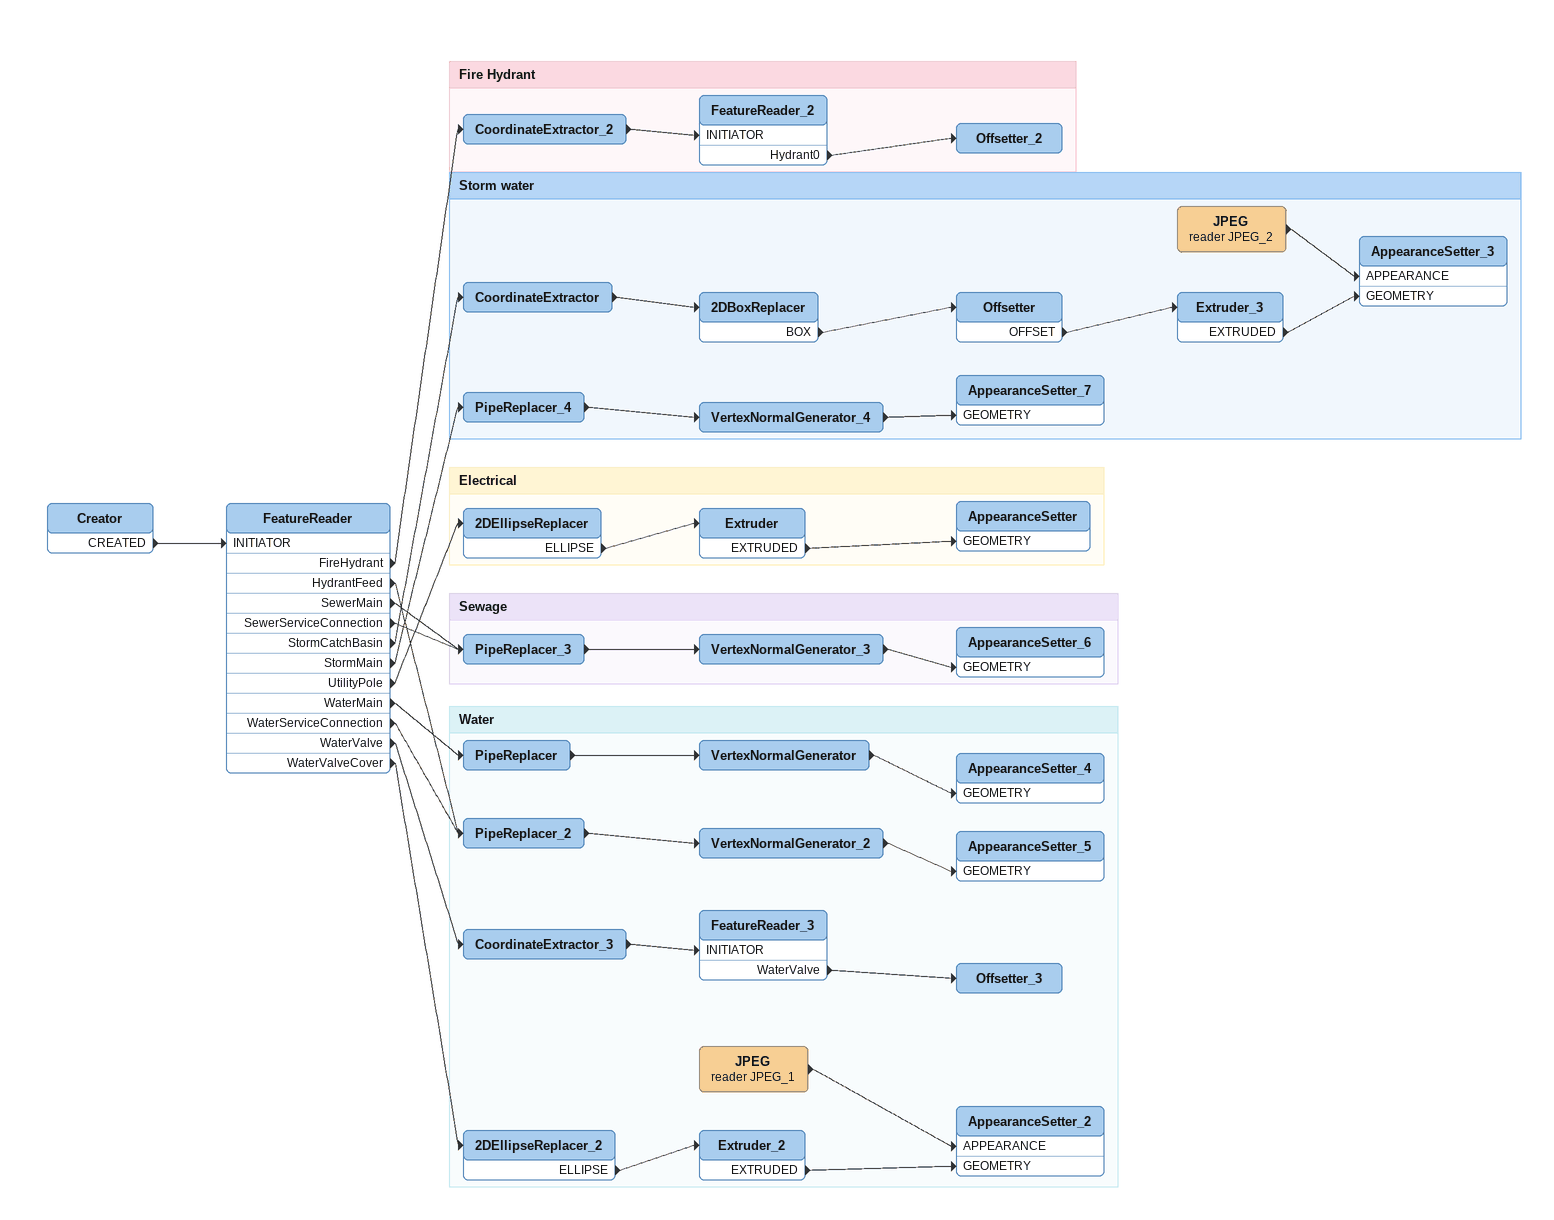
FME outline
Creator
    CREATED -> FeatureReader [INITIATOR]
FeatureReader
    FireHydrant -> CoordinateExtractor_2
    HydrantFeed -> PipeReplacer_2
    SewerMain -> PipeReplacer_3
    SewerServiceConnection -> PipeReplacer_3
    StormCatchBasin -> CoordinateExtractor
    StormMain -> PipeReplacer_4
    UtilityPole -> 2DEllipseReplacer
    WaterMain -> PipeReplacer
    WaterServiceConnection -> PipeReplacer_2
    WaterValve -> CoordinateExtractor_3
    WaterValveCover -> 2DEllipseReplacer_2

Bookmark: Fire Hydrant
CoordinateExtractor_2
    -> FeatureReader_2 [INITIATOR]
FeatureReader_2
    Hydrant0 -> Offsetter_2
Offsetter_2

Bookmark: Storm water
CoordinateExtractor
    -> 2DBoxReplacer
2DBoxReplacer
    BOX -> Offsetter
Offsetter
    OFFSET -> Extruder_3
Extruder_3
    EXTRUDED -> AppearanceSetter_3 [GEOMETRY]
PipeReplacer_4
    -> VertexNormalGenerator_4
VertexNormalGenerator_4
    -> AppearanceSetter_7 [GEOMETRY]
AppearanceSetter_7
JPEG (reader JPEG_2)
    -> AppearanceSetter_3 [APPEARANCE]
AppearanceSetter_3

Bookmark: Electrical
2DEllipseReplacer
    ELLIPSE -> Extruder
Extruder
    EXTRUDED -> AppearanceSetter [GEOMETRY]
AppearanceSetter

Bookmark: Sewage
PipeReplacer_3
    -> VertexNormalGenerator_3
VertexNormalGenerator_3
    -> AppearanceSetter_6 [GEOMETRY]
AppearanceSetter_6

Bookmark: Water
PipeReplacer
    -> VertexNormalGenerator
VertexNormalGenerator
    -> AppearanceSetter_4 [GEOMETRY]
AppearanceSetter_4
PipeReplacer_2
    -> VertexNormalGenerator_2
VertexNormalGenerator_2
    -> AppearanceSetter_5 [GEOMETRY]
AppearanceSetter_5
CoordinateExtractor_3
    -> FeatureReader_3 [INITIATOR]
FeatureReader_3
    WaterValve -> Offsetter_3
Offsetter_3
2DEllipseReplacer_2
    ELLIPSE -> Extruder_2
Extruder_2
    EXTRUDED -> AppearanceSetter_2 [GEOMETRY]
JPEG (reader JPEG_1)
    -> AppearanceSetter_2 [APPEARANCE]
AppearanceSetter_2
